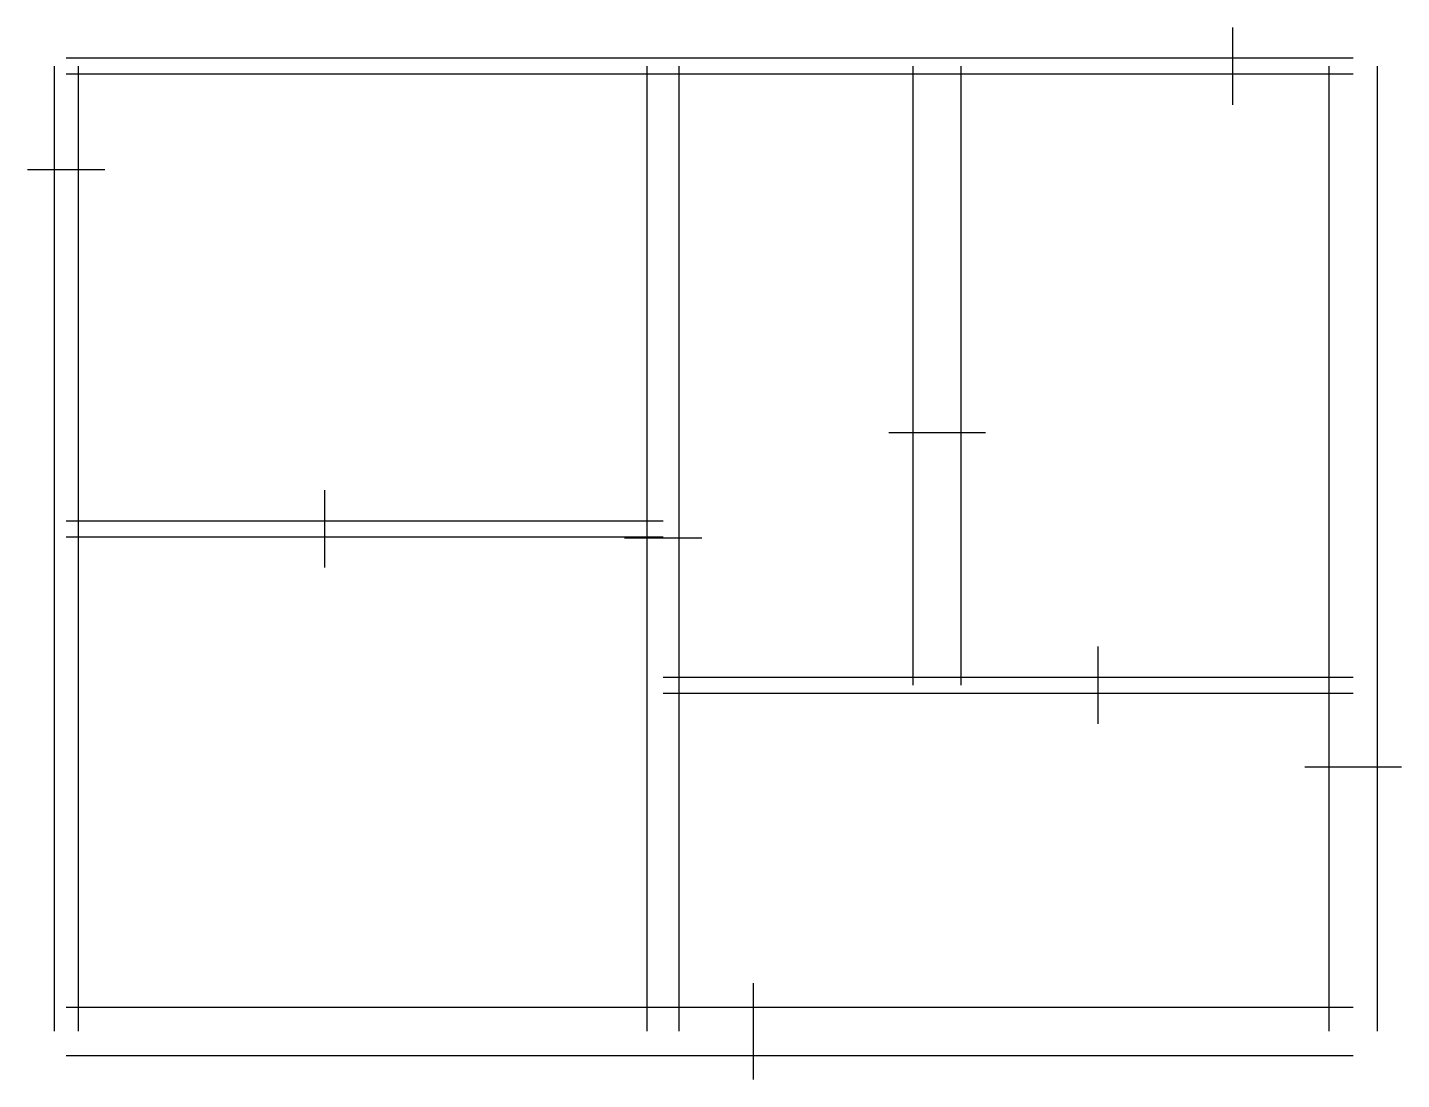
# Model space of a CAD drawing. Header units: millimetres. Extents: x -240 to 8300, y -300 to 6240.
import ezdxf

# ---------------------------------------------------------------- set-up
doc = ezdxf.new("R2010")
doc.units = ezdxf.units.MM
doc.layers.add('OPENING', color=4, linetype='Continuous')
doc.layers.add('WALL', color=7, linetype='Continuous')

msp = doc.modelspace()

# ---------------------------------------------------------------- linework, layer by layer
at = {"layer": 'OPENING'}
for p, q in [((7249.2, 6240), (7249.2, 5760)), ((-240, 5357.7), (240, 5357.7)), ((5714, 3719.9), (5114, 3719.9)), ((1607.6, 2884), (1607.6, 3364)), ((3951, 3064.5), (3471, 3064.5)), ((6414.6, 1912), (6414.6, 2392)), ((8300, 1642), (7700, 1642)), ((4272.8, -300), (4272.8, 300))]:
    msp.add_line(p, q, dxfattribs=at)
at = {"layer": 'WALL'}
for p, q in [((-75, 6000), (-75, 0)), ((8000, 6050), (0, 6050)), ((75, 6000), (75, 0)), ((3611, 0), (3611, 6000)), ((3811, 0), (3811, 6000)), ((5264, 2152), (5264, 6000)), ((5564, 2152), (5564, 6000)), ((7850, 0), (7850, 6000)), ((8150, 0), (8150, 6000)), ((8000, 5950), (0, 5950)), ((0, 3174), (3711, 3174)), ((0, 3074), (3711, 3074)), ((3711, 2202), (8000, 2202)), ((3711, 2102), (8000, 2102)), ((0, 150), (8000, 150)), ((0, -150), (8000, -150))]:
    msp.add_line(p, q, dxfattribs=at)

doc.saveas('drawing.dxf')
